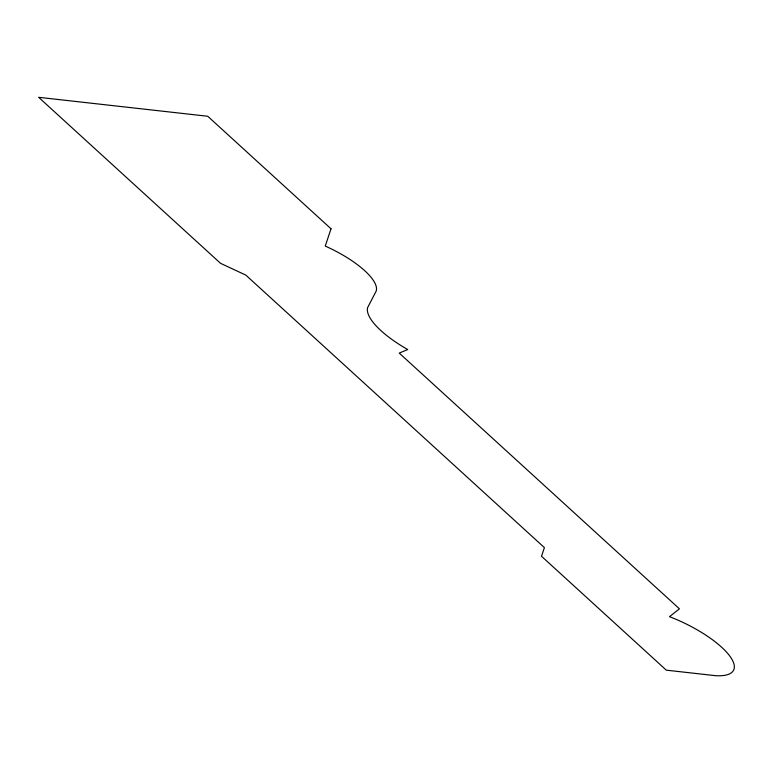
<?xml version="1.0" encoding="UTF-8"?>
<svg xmlns="http://www.w3.org/2000/svg" width="773" height="773" viewBox="0 0 773 773"><rect width="100%" height="100%" fill="white"/><g stroke="black" fill="none" stroke-linecap="round" stroke-linejoin="round"><path stroke-width="1.16" d="M331.018 228.789L325.259 246.085A59.54 19.286 25.8 0 1 376.151 291.16L367.59 307.683A68.517 22.195 25.8 0 0 407.719 349.551L399.226 353.087L679.428 608.824L669.505 616.68A64.401 20.861 25.8 0 1 729.084 655.127A64.401 20.861 25.8 0 1 715.614 675.689L666.297 670.162L541.515 556.27L544.395 547.622L245.833 275.12L220.527 263.313L38.65 97.311L207.734 116.259L331.018 228.789"/></g></svg>
